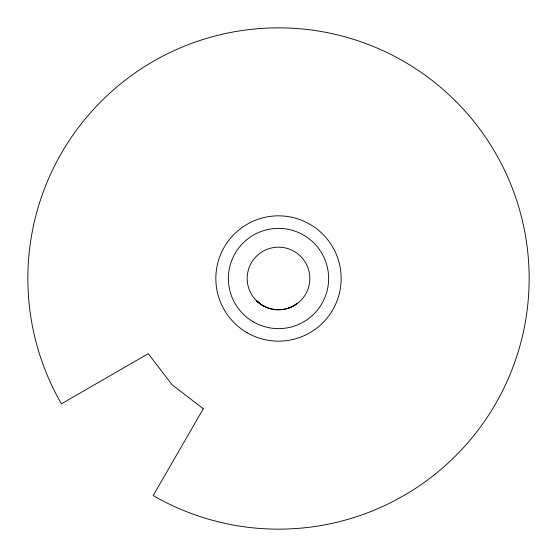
<?xml version="1.0" encoding="UTF-8"?>
<svg xmlns="http://www.w3.org/2000/svg" width="557" height="557" viewBox="0 0 557 557"><rect width="100%" height="100%" fill="white"/><g stroke="black" fill="none" stroke-linecap="round" stroke-linejoin="round"><path stroke-width="0.84" d="M287.899 308.23L294.166 305.633L297.299 303.231C285.553 312.971 267.019 311.266 256.345 300.655L262.834 305.633L265.209 306.615M256.345 300.655L260.655 304.004M260.342 303.718L260.961 304.282M203.305 408.741L153.175 495.57A250.65 250.65 0 0 0 525.342 322.023A250.65 250.65 0 0 0 234.977 31.658A250.65 250.65 0 0 0 61.43 403.825L148.259 353.695L172.155 384.845L203.305 408.741M262.834 305.633A31.331 31.331 0 0 0 309.831 278.5A31.331 31.331 0 0 0 262.834 251.367A31.331 31.331 0 0 0 262.834 305.633M253.435 321.911A50.13 50.13 0 0 0 328.63 278.5A50.13 50.13 0 0 0 253.435 235.089A50.13 50.13 0 0 0 253.435 321.911M247.169 332.766A62.663 62.663 0 0 0 341.163 278.5A62.663 62.663 0 0 0 247.169 224.234A62.663 62.663 0 0 0 247.169 332.766"/></g></svg>
